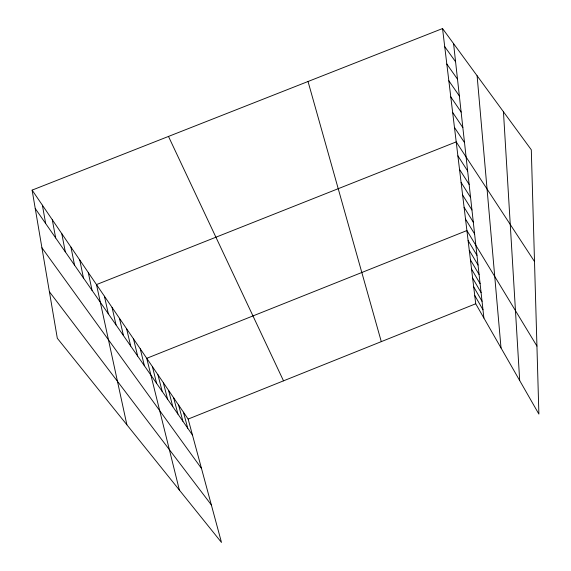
<?xml version="1.0" encoding="UTF-8"?>
<svg xmlns="http://www.w3.org/2000/svg" width="571" height="571" viewBox="0 0 571 571"><rect width="100%" height="100%" fill="white"/><g stroke="black" fill="none" stroke-linecap="round" stroke-linejoin="round"><path stroke-width="0.86" d="M188.152 419.078L475.729 303.772L442.539 28.55L32.112 190.122L57.314 338.275L221.491 542.45L188.152 419.078L32.112 190.122M49.399 291.738L211.349 504.907M442.539 28.55L531.301 149.802L538.888 414.096L475.729 303.772M41.919 247.778L201.492 468.441M444.716 46.636L455.579 61.754M446.815 64.031L457.499 79.176M448.835 80.768L459.355 95.935M35.245 208.515L192.463 435.023M450.776 96.899L461.14 112.066M452.653 112.437L462.853 127.604M454.459 127.426L464.508 142.579M534.513 261.547L456.208 141.894L96.492 284.586L126.883 424.795M457.892 155.862L467.642 170.957M459.519 169.366L469.134 184.419M461.097 182.413L470.568 197.43M462.617 195.039L471.96 210.007M464.087 207.266L473.302 222.169M465.515 219.1L474.608 233.946M536.94 346.097L466.9 230.563L146.74 358.317L179.373 490.075M468.113 240.598L476.971 255.33M469.291 250.362L478.041 265.037M470.433 259.862L479.083 274.473M471.546 269.112L480.097 283.651M472.638 278.113L481.089 292.595M473.694 286.885L482.045 301.295M474.722 295.435L482.987 309.775M168.488 136.433L283.516 380.843M308.033 81.503L381.292 341.636M183.441 412.162L187.745 428.221M178.609 405.075L182.898 421.248M173.648 397.794L177.924 414.082M168.552 390.321L172.813 406.716M163.32 382.649L167.567 399.158M157.946 374.754L162.171 391.385M152.421 366.653L156.625 383.391M140.252 348.788L144.392 365.768M133.543 338.953L137.647 356.054M126.619 328.796L130.688 346.019M119.467 318.297L123.486 335.648M112.066 307.441L116.034 324.913M104.414 296.213L108.319 313.8M88.284 272.538L92.045 290.361M79.776 260.055L83.459 277.984M70.954 247.107L74.544 265.144M61.796 233.675L65.287 251.804M52.282 219.714L55.665 237.943M42.397 205.21L45.659 223.525M453.574 43.624L483.894 318.04M477.113 75.786L501.017 347.939M503.451 111.759L519.681 380.543"/></g></svg>
